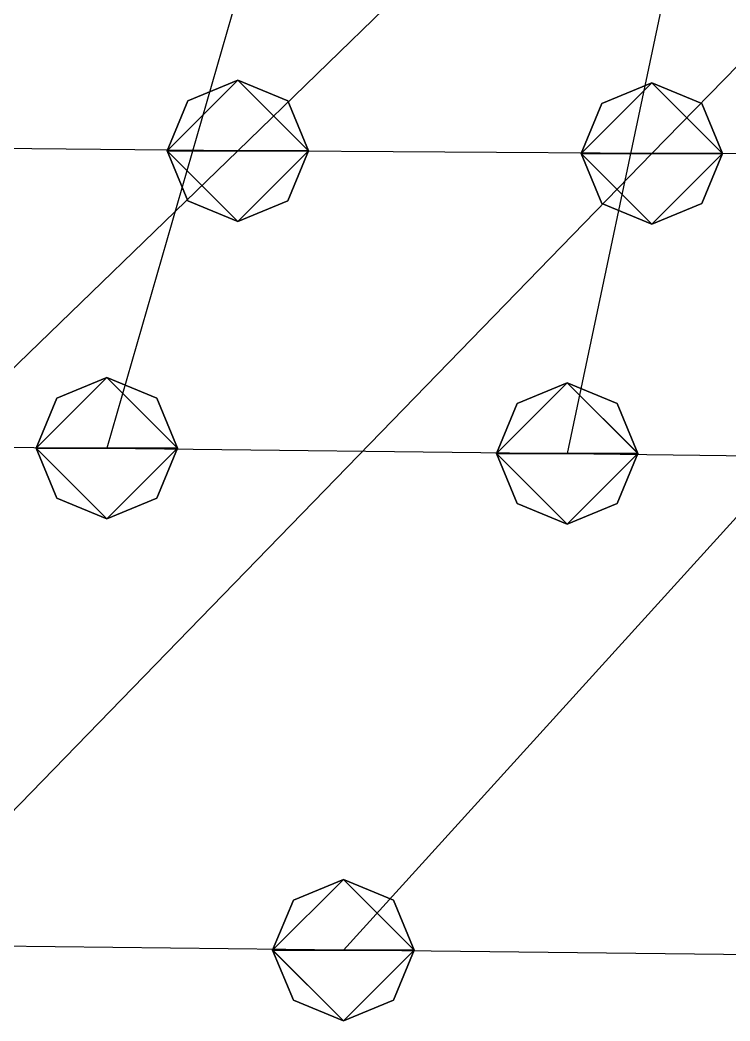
# Model space of a CAD drawing. Header units: metres. Extents: x -59 to 99, y -54 to 55.
# Drawn here: x -23.23 to -13.19, y -53.32 to -39.16 of the extents above; entities that cross this region are included whole.
import ezdxf

# ---------------------------------------------------------------- set-up
doc = ezdxf.new("R2010")
doc.units = ezdxf.units.M

msp = doc.modelspace()

# ---------------------------------------------------------------- linework, layer by layer
for p, q in [((-8.672367, -29.863876, -144.6519), (-20.152935, -41.01072, -144.5214)), ((-3.3938313, -29.865913, -144.62265), (-14.293007, -41.04934, -143.969)), ((-18.931053, -34.555702, -236.92017), (-22.00349, -45.218697, -243.704)), ((-13.232536, -34.57325, -236.66371), (-15.490608, -45.293182, -242.63779)), ((-20.152935, -40.01072, -144.52122), (-20.860043, -40.30361, -144.52127)), ((-20.152935, -40.01072, -144.52122), (-20.860043, -40.30361, -144.52127)), ((-20.152935, -40.01072, -144.52122), (-20.860043, -40.30361, -144.52127)), ((-20.152935, -40.01072, -144.52122), (-20.860043, -40.30361, -144.52127)), ((-19.445827, -40.30361, -144.52127), (-20.152935, -40.01072, -144.52122)), ((-19.445827, -40.30361, -144.52127), (-20.152935, -40.01072, -144.52122)), ((-19.445827, -40.30361, -144.52127), (-20.152935, -40.01072, -144.52122)), ((-19.445827, -40.30361, -144.52127), (-20.152935, -40.01072, -144.52122)), ((-14.293007, -40.04934, -143.96883), (-15.0001135, -40.34223, -143.96887)), ((-14.293007, -40.04934, -143.96883), (-15.0001135, -40.34223, -143.96887)), ((-14.293007, -40.04934, -143.96883), (-15.0001135, -40.34223, -143.96887)), ((-14.293007, -40.04934, -143.96883), (-15.0001135, -40.34223, -143.96887)), ((-13.5859, -40.34223, -143.96887), (-14.293007, -40.04934, -143.96883)), ((-13.5859, -40.34223, -143.96887), (-14.293007, -40.04934, -143.96883)), ((-13.5859, -40.34223, -143.96887), (-14.293007, -40.04934, -143.96883)), ((-13.5859, -40.34223, -143.96887), (-14.293007, -40.04934, -143.96883)), ((-20.860043, -40.30361, -144.52127), (-21.152935, -41.01072, -144.5214)), ((-20.860043, -40.30361, -144.52127), (-21.152935, -41.01072, -144.5214)), ((-20.860043, -40.30361, -144.52127), (-21.152935, -41.01072, -144.5214)), ((-20.860043, -40.30361, -144.52127), (-21.152935, -41.01072, -144.5214)), ((-19.152935, -41.01072, -144.5214), (-19.445827, -40.30361, -144.52127)), ((-19.152935, -41.01072, -144.5214), (-19.445827, -40.30361, -144.52127)), ((-19.152935, -41.01072, -144.5214), (-19.445827, -40.30361, -144.52127)), ((-19.152935, -41.01072, -144.5214), (-19.445827, -40.30361, -144.52127)), ((-15.0001135, -40.34223, -143.96887), (-15.293007, -41.04934, -143.969)), ((-15.0001135, -40.34223, -143.96887), (-15.293007, -41.04934, -143.969)), ((-15.0001135, -40.34223, -143.96887), (-15.293007, -41.04934, -143.969)), ((-15.0001135, -40.34223, -143.96887), (-15.293007, -41.04934, -143.969)), ((-13.293007, -41.04934, -143.969), (-13.5859, -40.34223, -143.96887)), ((-13.293007, -41.04934, -143.969), (-13.5859, -40.34223, -143.96887)), ((-13.293007, -41.04934, -143.969), (-13.5859, -40.34223, -143.96887)), ((-13.293007, -41.04934, -143.969), (-13.5859, -40.34223, -143.96887)), ((-20.152935, -41.01072, -144.5214), (-31.684639, -52.170135, -144.19766)), ((-20.152935, -41.01072, -144.5214), (-25.962261, -40.958504, -145.26802)), ((-14.293007, -41.04934, -143.969), (-25.171753, -52.244614, -143.13144)), ((-21.152935, -41.01072, -144.5214), (-20.860043, -41.717827, -144.52151)), ((-21.152935, -41.01072, -144.5214), (-20.860043, -41.717827, -144.52151)), ((-21.152935, -41.01072, -144.5214), (-20.860043, -41.717827, -144.52151)), ((-21.152935, -41.01072, -144.5214), (-20.860043, -41.717827, -144.52151)), ((-14.293007, -41.04934, -143.969), (-20.152935, -41.01072, -144.5214)), ((-19.445827, -41.717827, -144.52151), (-19.152935, -41.01072, -144.5214)), ((-19.445827, -41.717827, -144.52151), (-19.152935, -41.01072, -144.5214)), ((-19.445827, -41.717827, -144.52151), (-19.152935, -41.01072, -144.5214)), ((-19.445827, -41.717827, -144.52151), (-19.152935, -41.01072, -144.5214)), ((-15.293007, -41.04934, -143.969), (-15.0001135, -41.756447, -143.96912)), ((-15.293007, -41.04934, -143.969), (-15.0001135, -41.756447, -143.96912)), ((-15.293007, -41.04934, -143.969), (-15.0001135, -41.756447, -143.96912)), ((-15.293007, -41.04934, -143.969), (-15.0001135, -41.756447, -143.96912)), ((-8.454231, -41.07508, -143.60136), (-14.293007, -41.04934, -143.969)), ((-13.5859, -41.756447, -143.96912), (-13.293007, -41.04934, -143.969)), ((-13.5859, -41.756447, -143.96912), (-13.293007, -41.04934, -143.969)), ((-13.5859, -41.756447, -143.96912), (-13.293007, -41.04934, -143.969)), ((-13.5859, -41.756447, -143.96912), (-13.293007, -41.04934, -143.969)), ((-8.454231, -41.07508, -143.60136), (-18.65887, -52.3191, -142.06525)), ((-20.860043, -41.717827, -144.52151), (-20.152935, -42.01072, -144.52156)), ((-20.860043, -41.717827, -144.52151), (-20.152935, -42.01072, -144.52156)), ((-20.860043, -41.717827, -144.52151), (-20.152935, -42.01072, -144.52156)), ((-20.860043, -41.717827, -144.52151), (-20.152935, -42.01072, -144.52156)), ((-20.152935, -42.01072, -144.52156), (-19.445827, -41.717827, -144.52151)), ((-20.152935, -42.01072, -144.52156), (-19.445827, -41.717827, -144.52151)), ((-20.152935, -42.01072, -144.52156), (-19.445827, -41.717827, -144.52151)), ((-20.152935, -42.01072, -144.52156), (-19.445827, -41.717827, -144.52151)), ((-15.0001135, -41.756447, -143.96912), (-14.293007, -42.04934, -143.96916)), ((-15.0001135, -41.756447, -143.96912), (-14.293007, -42.04934, -143.96916)), ((-15.0001135, -41.756447, -143.96912), (-14.293007, -42.04934, -143.96916)), ((-15.0001135, -41.756447, -143.96912), (-14.293007, -42.04934, -143.96916)), ((-14.293007, -42.04934, -143.96916), (-13.5859, -41.756447, -143.96912)), ((-14.293007, -42.04934, -143.96916), (-13.5859, -41.756447, -143.96912)), ((-14.293007, -42.04934, -143.96916), (-13.5859, -41.756447, -143.96912)), ((-14.293007, -42.04934, -143.96916), (-13.5859, -41.756447, -143.96912)), ((-22.00349, -44.218697, -243.70383), (-22.710598, -44.51159, -243.70387)), ((-22.00349, -44.218697, -243.70383), (-22.710598, -44.51159, -243.70387)), ((-22.00349, -44.218697, -243.70383), (-22.710598, -44.51159, -243.70387)), ((-21.296383, -44.51159, -243.70387), (-22.00349, -44.218697, -243.70383)), ((-21.296383, -44.51159, -243.70387), (-22.00349, -44.218697, -243.70383)), ((-21.296383, -44.51159, -243.70387), (-22.00349, -44.218697, -243.70383)), ((-15.490608, -44.293182, -242.63762), (-16.197716, -44.586075, -242.63766)), ((-15.490608, -44.293182, -242.63762), (-16.197716, -44.586075, -242.63766)), ((-15.490608, -44.293182, -242.63762), (-16.197716, -44.586075, -242.63766)), ((-14.783502, -44.586075, -242.63766), (-15.490608, -44.293182, -242.63762)), ((-14.783502, -44.586075, -242.63766), (-15.490608, -44.293182, -242.63762)), ((-14.783502, -44.586075, -242.63766), (-15.490608, -44.293182, -242.63762)), ((-22.710598, -44.51159, -243.70387), (-23.00349, -45.218697, -243.704)), ((-22.710598, -44.51159, -243.70387), (-23.00349, -45.218697, -243.704)), ((-22.710598, -44.51159, -243.70387), (-23.00349, -45.218697, -243.704)), ((-21.00349, -45.218697, -243.704), (-21.296383, -44.51159, -243.70387)), ((-21.00349, -45.218697, -243.704), (-21.296383, -44.51159, -243.70387)), ((-21.00349, -45.218697, -243.704), (-21.296383, -44.51159, -243.70387)), ((-16.197716, -44.586075, -242.63766), (-16.490608, -45.293182, -242.63779)), ((-16.197716, -44.586075, -242.63766), (-16.490608, -45.293182, -242.63779)), ((-16.197716, -44.586075, -242.63766), (-16.490608, -45.293182, -242.63779)), ((-14.490608, -45.293182, -242.63779), (-14.783502, -44.586075, -242.63766)), ((-14.490608, -45.293182, -242.63779), (-14.783502, -44.586075, -242.63766)), ((-14.490608, -45.293182, -242.63779), (-14.783502, -44.586075, -242.63766)), ((-28.516373, -45.14421, -244.7702), (-22.00349, -45.218697, -243.704)), ((-23.00349, -45.218697, -243.704), (-22.710598, -45.925804, -243.70412)), ((-23.00349, -45.218697, -243.704), (-22.710598, -45.925804, -243.70412)), ((-23.00349, -45.218697, -243.704), (-22.710598, -45.925804, -243.70412)), ((-22.00349, -45.218697, -243.704), (-15.490608, -45.293182, -242.63779)), ((-21.296383, -45.925804, -243.70412), (-21.00349, -45.218697, -243.704)), ((-21.296383, -45.925804, -243.70412), (-21.00349, -45.218697, -243.704)), ((-21.296383, -45.925804, -243.70412), (-21.00349, -45.218697, -243.704)), ((-16.490608, -45.293182, -242.63779), (-16.197716, -46.00029, -242.63791)), ((-16.490608, -45.293182, -242.63779), (-16.197716, -46.00029, -242.63791)), ((-16.490608, -45.293182, -242.63779), (-16.197716, -46.00029, -242.63791)), ((-15.490608, -45.293182, -242.63779), (-8.977726, -45.36767, -241.57158)), ((-14.783502, -46.00029, -242.63791), (-14.490608, -45.293182, -242.63779)), ((-14.783502, -46.00029, -242.63791), (-14.490608, -45.293182, -242.63779)), ((-14.783502, -46.00029, -242.63791), (-14.490608, -45.293182, -242.63779)), ((-22.710598, -45.925804, -243.70412), (-22.00349, -46.218697, -243.70416)), ((-22.710598, -45.925804, -243.70412), (-22.00349, -46.218697, -243.70416)), ((-22.710598, -45.925804, -243.70412), (-22.00349, -46.218697, -243.70416)), ((-22.00349, -46.218697, -243.70416), (-21.296383, -45.925804, -243.70412)), ((-22.00349, -46.218697, -243.70416), (-21.296383, -45.925804, -243.70412)), ((-22.00349, -46.218697, -243.70416), (-21.296383, -45.925804, -243.70412)), ((-16.197716, -46.00029, -242.63791), (-15.490608, -46.293182, -242.63795)), ((-16.197716, -46.00029, -242.63791), (-15.490608, -46.293182, -242.63795)), ((-16.197716, -46.00029, -242.63791), (-15.490608, -46.293182, -242.63795)), ((-15.490608, -46.293182, -242.63795), (-14.783502, -46.00029, -242.63791)), ((-15.490608, -46.293182, -242.63795), (-14.783502, -46.00029, -242.63791)), ((-15.490608, -46.293182, -242.63795), (-14.783502, -46.00029, -242.63791)), ((-18.65887, -51.3191, -142.06508), (-19.365978, -51.61199, -142.06512)), ((-18.65887, -51.3191, -142.06508), (-19.365978, -51.61199, -142.06512)), ((-18.65887, -51.3191, -142.06508), (-19.365978, -51.61199, -142.06512)), ((-17.951763, -51.61199, -142.06512), (-18.65887, -51.3191, -142.06508)), ((-17.951763, -51.61199, -142.06512), (-18.65887, -51.3191, -142.06508)), ((-17.951763, -51.61199, -142.06512), (-18.65887, -51.3191, -142.06508)), ((-19.365978, -51.61199, -142.06512), (-19.65887, -52.3191, -142.06525)), ((-19.365978, -51.61199, -142.06512), (-19.65887, -52.3191, -142.06525)), ((-19.365978, -51.61199, -142.06512), (-19.65887, -52.3191, -142.06525)), ((-17.65887, -52.3191, -142.06525), (-17.951763, -51.61199, -142.06512)), ((-17.65887, -52.3191, -142.06525), (-17.951763, -51.61199, -142.06512)), ((-17.65887, -52.3191, -142.06525), (-17.951763, -51.61199, -142.06512)), ((-18.65887, -52.3191, -142.06525), (-25.171753, -52.244614, -143.13144)), ((-19.65887, -52.3191, -142.06525), (-19.365978, -53.026207, -142.06537)), ((-19.65887, -52.3191, -142.06525), (-19.365978, -53.026207, -142.06537)), ((-19.65887, -52.3191, -142.06525), (-19.365978, -53.026207, -142.06537)), ((-12.145988, -52.393585, -140.99902), (-18.65887, -52.3191, -142.06525)), ((-17.951763, -53.026207, -142.06537), (-17.65887, -52.3191, -142.06525)), ((-17.951763, -53.026207, -142.06537), (-17.65887, -52.3191, -142.06525)), ((-17.951763, -53.026207, -142.06537), (-17.65887, -52.3191, -142.06525)), ((-19.365978, -53.026207, -142.06537), (-18.65887, -53.3191, -142.06541)), ((-19.365978, -53.026207, -142.06537), (-18.65887, -53.3191, -142.06541)), ((-19.365978, -53.026207, -142.06537), (-18.65887, -53.3191, -142.06541)), ((-18.65887, -53.3191, -142.06541), (-17.951763, -53.026207, -142.06537)), ((-18.65887, -53.3191, -142.06541), (-17.951763, -53.026207, -142.06537)), ((-18.65887, -53.3191, -142.06541), (-17.951763, -53.026207, -142.06537))]:
    msp.add_line(p, q)
for points in [[(-21.152935, -41.01072, -144.5214), (-20.860043, -40.30361, -144.52127), (-20.152935, -40.01072, -144.52122), (-20.152836, -40.01062, -144.52112)], [(-21.152935, -41.01072, -144.5214), (-20.860043, -40.30361, -144.52127), (-20.152935, -40.01072, -144.52122), (-20.152836, -40.01062, -144.52112)], [(-21.152935, -41.01072, -144.5214), (-20.860043, -40.30361, -144.52127), (-20.152935, -40.01072, -144.52122), (-20.152836, -40.01062, -144.52112)], [(-21.152935, -41.01072, -144.5214), (-20.860043, -40.30361, -144.52127), (-20.152935, -40.01072, -144.52122), (-20.152836, -40.01062, -144.52112)], [(-21.152935, -41.01072, -144.5214), (-20.152935, -40.01072, -144.52122), (-19.152935, -41.01072, -144.5214), (-19.152836, -41.01062, -144.52129)], [(-21.152935, -41.01072, -144.5214), (-20.152935, -40.01072, -144.52122), (-19.152935, -41.01072, -144.5214), (-19.152836, -41.01062, -144.52129)], [(-21.152935, -41.01072, -144.5214), (-20.152935, -40.01072, -144.52122), (-19.152935, -41.01072, -144.5214), (-19.152836, -41.01062, -144.52129)], [(-21.152935, -41.01072, -144.5214), (-20.152935, -40.01072, -144.52122), (-19.152935, -41.01072, -144.5214), (-19.152836, -41.01062, -144.52129)], [(-20.152935, -40.01072, -144.52122), (-19.445827, -40.30361, -144.52127), (-19.152935, -41.01072, -144.5214), (-19.152836, -41.01062, -144.52129)], [(-20.152935, -40.01072, -144.52122), (-19.445827, -40.30361, -144.52127), (-19.152935, -41.01072, -144.5214), (-19.152836, -41.01062, -144.52129)], [(-20.152935, -40.01072, -144.52122), (-19.445827, -40.30361, -144.52127), (-19.152935, -41.01072, -144.5214), (-19.152836, -41.01062, -144.52129)], [(-20.152935, -40.01072, -144.52122), (-19.445827, -40.30361, -144.52127), (-19.152935, -41.01072, -144.5214), (-19.152836, -41.01062, -144.52129)], [(-15.293007, -41.04934, -143.969), (-15.0001135, -40.34223, -143.96887), (-14.293007, -40.04934, -143.96883), (-14.292907, -40.04924, -143.96872)], [(-15.293007, -41.04934, -143.969), (-15.0001135, -40.34223, -143.96887), (-14.293007, -40.04934, -143.96883), (-14.292907, -40.04924, -143.96872)], [(-15.293007, -41.04934, -143.969), (-15.0001135, -40.34223, -143.96887), (-14.293007, -40.04934, -143.96883), (-14.292907, -40.04924, -143.96872)], [(-15.293007, -41.04934, -143.969), (-15.0001135, -40.34223, -143.96887), (-14.293007, -40.04934, -143.96883), (-14.292907, -40.04924, -143.96872)], [(-15.293007, -41.04934, -143.969), (-14.293007, -40.04934, -143.96883), (-13.293007, -41.04934, -143.969), (-13.292907, -41.04924, -143.96889)], [(-15.293007, -41.04934, -143.969), (-14.293007, -40.04934, -143.96883), (-13.293007, -41.04934, -143.969), (-13.292907, -41.04924, -143.96889)], [(-15.293007, -41.04934, -143.969), (-14.293007, -40.04934, -143.96883), (-13.293007, -41.04934, -143.969), (-13.292907, -41.04924, -143.96889)], [(-15.293007, -41.04934, -143.969), (-14.293007, -40.04934, -143.96883), (-13.293007, -41.04934, -143.969), (-13.292907, -41.04924, -143.96889)], [(-14.293007, -40.04934, -143.96883), (-13.5859, -40.34223, -143.96887), (-13.293007, -41.04934, -143.969), (-13.292907, -41.04924, -143.96889)], [(-14.293007, -40.04934, -143.96883), (-13.5859, -40.34223, -143.96887), (-13.293007, -41.04934, -143.969), (-13.292907, -41.04924, -143.96889)], [(-14.293007, -40.04934, -143.96883), (-13.5859, -40.34223, -143.96887), (-13.293007, -41.04934, -143.969), (-13.292907, -41.04924, -143.96889)], [(-14.293007, -40.04934, -143.96883), (-13.5859, -40.34223, -143.96887), (-13.293007, -41.04934, -143.969), (-13.292907, -41.04924, -143.96889)], [(-20.152935, -42.01072, -144.52156), (-20.860043, -41.717827, -144.52151), (-21.152935, -41.01072, -144.5214), (-21.152836, -41.01062, -144.52129)], [(-19.152935, -41.01072, -144.5214), (-20.152935, -42.01072, -144.52156), (-21.152935, -41.01072, -144.5214), (-21.152836, -41.01062, -144.52129)], [(-20.152935, -42.01072, -144.52156), (-20.860043, -41.717827, -144.52151), (-21.152935, -41.01072, -144.5214), (-21.152836, -41.01062, -144.52129)], [(-19.152935, -41.01072, -144.5214), (-20.152935, -42.01072, -144.52156), (-21.152935, -41.01072, -144.5214), (-21.152836, -41.01062, -144.52129)], [(-20.152935, -42.01072, -144.52156), (-20.860043, -41.717827, -144.52151), (-21.152935, -41.01072, -144.5214), (-21.152836, -41.01062, -144.52129)], [(-19.152935, -41.01072, -144.5214), (-20.152935, -42.01072, -144.52156), (-21.152935, -41.01072, -144.5214), (-21.152836, -41.01062, -144.52129)], [(-20.152935, -42.01072, -144.52156), (-20.860043, -41.717827, -144.52151), (-21.152935, -41.01072, -144.5214), (-21.152836, -41.01062, -144.52129)], [(-19.152935, -41.01072, -144.5214), (-20.152935, -42.01072, -144.52156), (-21.152935, -41.01072, -144.5214), (-21.152836, -41.01062, -144.52129)], [(-19.152935, -41.01072, -144.5214), (-19.445827, -41.717827, -144.52151), (-20.152935, -42.01072, -144.52156), (-20.152836, -42.01062, -144.52145)], [(-19.152935, -41.01072, -144.5214), (-19.445827, -41.717827, -144.52151), (-20.152935, -42.01072, -144.52156), (-20.152836, -42.01062, -144.52145)], [(-19.152935, -41.01072, -144.5214), (-19.445827, -41.717827, -144.52151), (-20.152935, -42.01072, -144.52156), (-20.152836, -42.01062, -144.52145)], [(-19.152935, -41.01072, -144.5214), (-19.445827, -41.717827, -144.52151), (-20.152935, -42.01072, -144.52156), (-20.152836, -42.01062, -144.52145)], [(-14.293007, -42.04934, -143.96916), (-15.0001135, -41.756447, -143.96912), (-15.293007, -41.04934, -143.969), (-15.292907, -41.04924, -143.96889)], [(-13.293007, -41.04934, -143.969), (-14.293007, -42.04934, -143.96916), (-15.293007, -41.04934, -143.969), (-15.292907, -41.04924, -143.96889)], [(-14.293007, -42.04934, -143.96916), (-15.0001135, -41.756447, -143.96912), (-15.293007, -41.04934, -143.969), (-15.292907, -41.04924, -143.96889)], [(-13.293007, -41.04934, -143.969), (-14.293007, -42.04934, -143.96916), (-15.293007, -41.04934, -143.969), (-15.292907, -41.04924, -143.96889)], [(-14.293007, -42.04934, -143.96916), (-15.0001135, -41.756447, -143.96912), (-15.293007, -41.04934, -143.969), (-15.292907, -41.04924, -143.96889)], [(-13.293007, -41.04934, -143.969), (-14.293007, -42.04934, -143.96916), (-15.293007, -41.04934, -143.969), (-15.292907, -41.04924, -143.96889)], [(-14.293007, -42.04934, -143.96916), (-15.0001135, -41.756447, -143.96912), (-15.293007, -41.04934, -143.969), (-15.292907, -41.04924, -143.96889)], [(-13.293007, -41.04934, -143.969), (-14.293007, -42.04934, -143.96916), (-15.293007, -41.04934, -143.969), (-15.292907, -41.04924, -143.96889)], [(-13.293007, -41.04934, -143.969), (-13.5859, -41.756447, -143.96912), (-14.293007, -42.04934, -143.96916), (-14.292907, -42.04924, -143.96906)], [(-13.293007, -41.04934, -143.969), (-13.5859, -41.756447, -143.96912), (-14.293007, -42.04934, -143.96916), (-14.292907, -42.04924, -143.96906)], [(-13.293007, -41.04934, -143.969), (-13.5859, -41.756447, -143.96912), (-14.293007, -42.04934, -143.96916), (-14.292907, -42.04924, -143.96906)], [(-13.293007, -41.04934, -143.969), (-13.5859, -41.756447, -143.96912), (-14.293007, -42.04934, -143.96916), (-14.292907, -42.04924, -143.96906)], [(-23.00349, -45.218697, -243.704), (-22.710598, -44.51159, -243.70387), (-22.00349, -44.218697, -243.70383), (-22.003391, -44.218597, -243.70372)], [(-23.00349, -45.218697, -243.704), (-22.710598, -44.51159, -243.70387), (-22.00349, -44.218697, -243.70383), (-22.003391, -44.218597, -243.70372)], [(-23.00349, -45.218697, -243.704), (-22.710598, -44.51159, -243.70387), (-22.00349, -44.218697, -243.70383), (-22.003391, -44.218597, -243.70372)], [(-23.00349, -45.218697, -243.704), (-22.00349, -44.218697, -243.70383), (-21.00349, -45.218697, -243.704), (-21.003391, -45.218597, -243.70389)], [(-23.00349, -45.218697, -243.704), (-22.00349, -44.218697, -243.70383), (-21.00349, -45.218697, -243.704), (-21.003391, -45.218597, -243.70389)], [(-23.00349, -45.218697, -243.704), (-22.00349, -44.218697, -243.70383), (-21.00349, -45.218697, -243.704), (-21.003391, -45.218597, -243.70389)], [(-22.00349, -44.218697, -243.70383), (-21.296383, -44.51159, -243.70387), (-21.00349, -45.218697, -243.704), (-21.003391, -45.218597, -243.70389)], [(-22.00349, -44.218697, -243.70383), (-21.296383, -44.51159, -243.70387), (-21.00349, -45.218697, -243.704), (-21.003391, -45.218597, -243.70389)], [(-22.00349, -44.218697, -243.70383), (-21.296383, -44.51159, -243.70387), (-21.00349, -45.218697, -243.704), (-21.003391, -45.218597, -243.70389)], [(-16.490608, -45.293182, -242.63779), (-16.197716, -44.586075, -242.63766), (-15.490608, -44.293182, -242.63762), (-15.490508, -44.293083, -242.63751)], [(-16.490608, -45.293182, -242.63779), (-16.197716, -44.586075, -242.63766), (-15.490608, -44.293182, -242.63762), (-15.490508, -44.293083, -242.63751)], [(-16.490608, -45.293182, -242.63779), (-16.197716, -44.586075, -242.63766), (-15.490608, -44.293182, -242.63762), (-15.490508, -44.293083, -242.63751)], [(-16.490608, -45.293182, -242.63779), (-15.490608, -44.293182, -242.63762), (-14.490608, -45.293182, -242.63779), (-14.490508, -45.293083, -242.63768)], [(-16.490608, -45.293182, -242.63779), (-15.490608, -44.293182, -242.63762), (-14.490608, -45.293182, -242.63779), (-14.490508, -45.293083, -242.63768)], [(-16.490608, -45.293182, -242.63779), (-15.490608, -44.293182, -242.63762), (-14.490608, -45.293182, -242.63779), (-14.490508, -45.293083, -242.63768)], [(-15.490608, -44.293182, -242.63762), (-14.783502, -44.586075, -242.63766), (-14.490608, -45.293182, -242.63779), (-14.490508, -45.293083, -242.63768)], [(-15.490608, -44.293182, -242.63762), (-14.783502, -44.586075, -242.63766), (-14.490608, -45.293182, -242.63779), (-14.490508, -45.293083, -242.63768)], [(-15.490608, -44.293182, -242.63762), (-14.783502, -44.586075, -242.63766), (-14.490608, -45.293182, -242.63779), (-14.490508, -45.293083, -242.63768)], [(-22.00349, -46.218697, -243.70416), (-22.710598, -45.925804, -243.70412), (-23.00349, -45.218697, -243.704), (-23.003391, -45.218597, -243.70389)], [(-21.00349, -45.218697, -243.704), (-22.00349, -46.218697, -243.70416), (-23.00349, -45.218697, -243.704), (-23.003391, -45.218597, -243.70389)], [(-22.00349, -46.218697, -243.70416), (-22.710598, -45.925804, -243.70412), (-23.00349, -45.218697, -243.704), (-23.003391, -45.218597, -243.70389)], [(-21.00349, -45.218697, -243.704), (-22.00349, -46.218697, -243.70416), (-23.00349, -45.218697, -243.704), (-23.003391, -45.218597, -243.70389)], [(-22.00349, -46.218697, -243.70416), (-22.710598, -45.925804, -243.70412), (-23.00349, -45.218697, -243.704), (-23.003391, -45.218597, -243.70389)], [(-21.00349, -45.218697, -243.704), (-22.00349, -46.218697, -243.70416), (-23.00349, -45.218697, -243.704), (-23.003391, -45.218597, -243.70389)], [(-21.00349, -45.218697, -243.704), (-21.296383, -45.925804, -243.70412), (-22.00349, -46.218697, -243.70416), (-22.003391, -46.218597, -243.70406)], [(-21.00349, -45.218697, -243.704), (-21.296383, -45.925804, -243.70412), (-22.00349, -46.218697, -243.70416), (-22.003391, -46.218597, -243.70406)], [(-21.00349, -45.218697, -243.704), (-21.296383, -45.925804, -243.70412), (-22.00349, -46.218697, -243.70416), (-22.003391, -46.218597, -243.70406)], [(-15.490608, -46.293182, -242.63795), (-16.197716, -46.00029, -242.63791), (-16.490608, -45.293182, -242.63779), (-16.490509, -45.293083, -242.63768)], [(-14.490608, -45.293182, -242.63779), (-15.490608, -46.293182, -242.63795), (-16.490608, -45.293182, -242.63779), (-16.490509, -45.293083, -242.63768)], [(-15.490608, -46.293182, -242.63795), (-16.197716, -46.00029, -242.63791), (-16.490608, -45.293182, -242.63779), (-16.490509, -45.293083, -242.63768)], [(-14.490608, -45.293182, -242.63779), (-15.490608, -46.293182, -242.63795), (-16.490608, -45.293182, -242.63779), (-16.490509, -45.293083, -242.63768)], [(-15.490608, -46.293182, -242.63795), (-16.197716, -46.00029, -242.63791), (-16.490608, -45.293182, -242.63779), (-16.490509, -45.293083, -242.63768)], [(-14.490608, -45.293182, -242.63779), (-15.490608, -46.293182, -242.63795), (-16.490608, -45.293182, -242.63779), (-16.490509, -45.293083, -242.63768)], [(-14.490608, -45.293182, -242.63779), (-14.783502, -46.00029, -242.63791), (-15.490608, -46.293182, -242.63795), (-15.490508, -46.293083, -242.63785)], [(-14.490608, -45.293182, -242.63779), (-14.783502, -46.00029, -242.63791), (-15.490608, -46.293182, -242.63795), (-15.490508, -46.293083, -242.63785)], [(-14.490608, -45.293182, -242.63779), (-14.783502, -46.00029, -242.63791), (-15.490608, -46.293182, -242.63795), (-15.490508, -46.293083, -242.63785)], [(-19.65887, -52.3191, -142.06525), (-19.365978, -51.61199, -142.06512), (-18.65887, -51.3191, -142.06508), (-18.658772, -51.319, -142.06497)], [(-19.65887, -52.3191, -142.06525), (-19.365978, -51.61199, -142.06512), (-18.65887, -51.3191, -142.06508), (-18.658772, -51.319, -142.06497)], [(-19.65887, -52.3191, -142.06525), (-19.365978, -51.61199, -142.06512), (-18.65887, -51.3191, -142.06508), (-18.658772, -51.319, -142.06497)], [(-19.65887, -52.3191, -142.06525), (-18.65887, -51.3191, -142.06508), (-17.65887, -52.3191, -142.06525), (-17.658772, -52.319, -142.06514)], [(-19.65887, -52.3191, -142.06525), (-18.65887, -51.3191, -142.06508), (-17.65887, -52.3191, -142.06525), (-17.658772, -52.319, -142.06514)], [(-19.65887, -52.3191, -142.06525), (-18.65887, -51.3191, -142.06508), (-17.65887, -52.3191, -142.06525), (-17.658772, -52.319, -142.06514)], [(-18.65887, -51.3191, -142.06508), (-17.951763, -51.61199, -142.06512), (-17.65887, -52.3191, -142.06525), (-17.658772, -52.319, -142.06514)], [(-18.65887, -51.3191, -142.06508), (-17.951763, -51.61199, -142.06512), (-17.65887, -52.3191, -142.06525), (-17.658772, -52.319, -142.06514)], [(-18.65887, -51.3191, -142.06508), (-17.951763, -51.61199, -142.06512), (-17.65887, -52.3191, -142.06525), (-17.658772, -52.319, -142.06514)], [(-18.65887, -53.3191, -142.06541), (-19.365978, -53.026207, -142.06537), (-19.65887, -52.3191, -142.06525), (-19.658772, -52.319, -142.06514)], [(-17.65887, -52.3191, -142.06525), (-18.65887, -53.3191, -142.06541), (-19.65887, -52.3191, -142.06525), (-19.658772, -52.319, -142.06514)], [(-18.65887, -53.3191, -142.06541), (-19.365978, -53.026207, -142.06537), (-19.65887, -52.3191, -142.06525), (-19.658772, -52.319, -142.06514)], [(-17.65887, -52.3191, -142.06525), (-18.65887, -53.3191, -142.06541), (-19.65887, -52.3191, -142.06525), (-19.658772, -52.319, -142.06514)], [(-18.65887, -53.3191, -142.06541), (-19.365978, -53.026207, -142.06537), (-19.65887, -52.3191, -142.06525), (-19.658772, -52.319, -142.06514)], [(-17.65887, -52.3191, -142.06525), (-18.65887, -53.3191, -142.06541), (-19.65887, -52.3191, -142.06525), (-19.658772, -52.319, -142.06514)], [(-17.65887, -52.3191, -142.06525), (-17.951763, -53.026207, -142.06537), (-18.65887, -53.3191, -142.06541), (-18.658772, -53.319, -142.0653)], [(-17.65887, -52.3191, -142.06525), (-17.951763, -53.026207, -142.06537), (-18.65887, -53.3191, -142.06541), (-18.658772, -53.319, -142.0653)], [(-17.65887, -52.3191, -142.06525), (-17.951763, -53.026207, -142.06537), (-18.65887, -53.3191, -142.06541), (-18.658772, -53.319, -142.0653)]]:
    msp.add_3dface(points)

doc.saveas('drawing.dxf')
